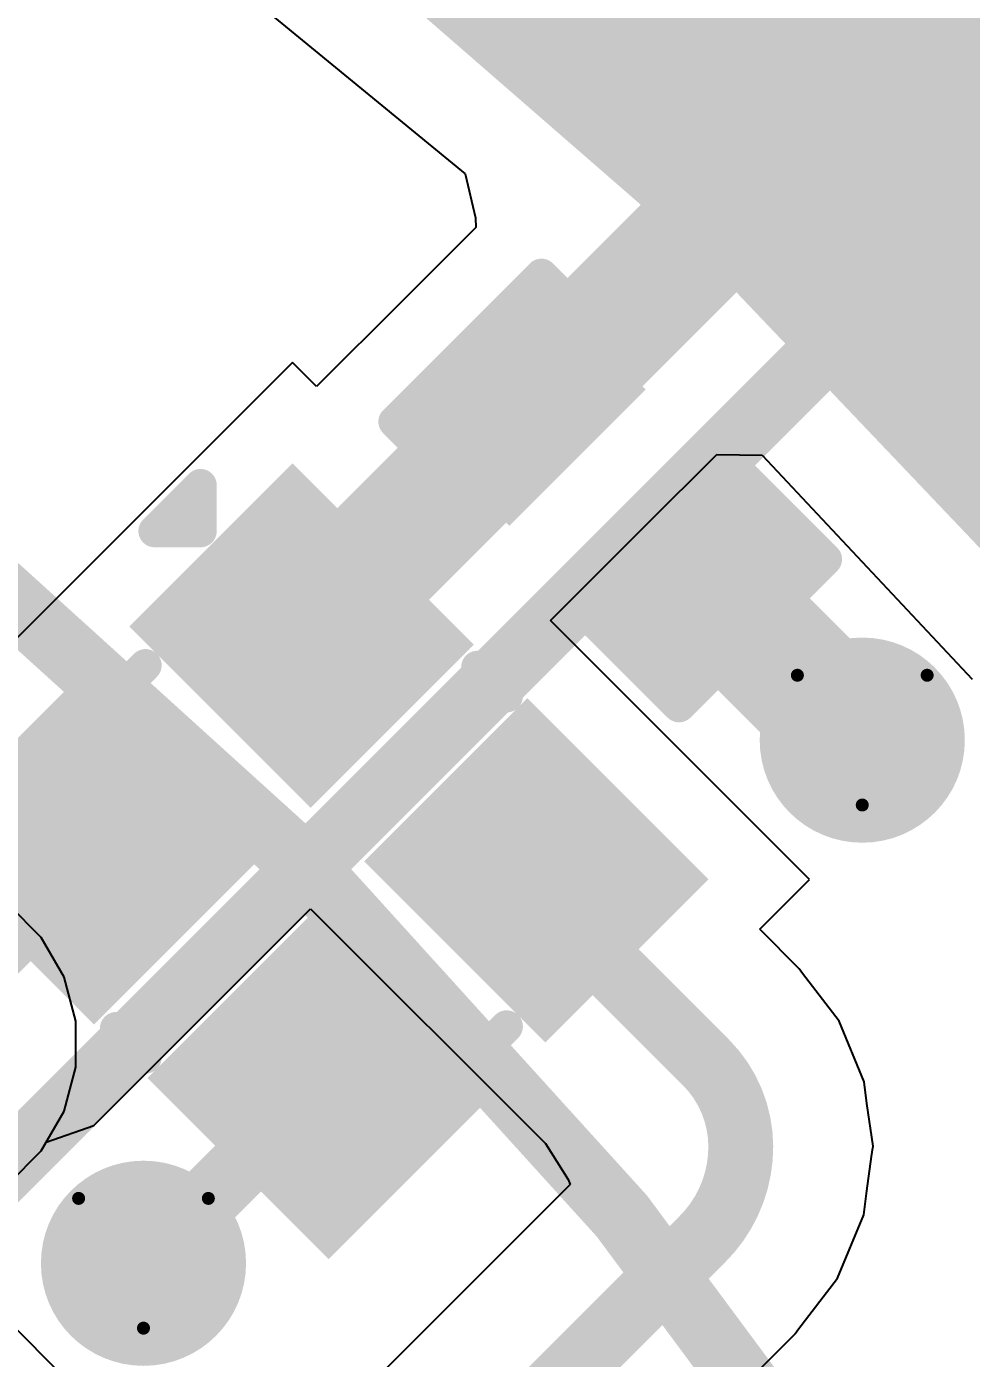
# Model space of a CAD drawing. Header units: inches. Extents: x -7 to 348, y -14 to 159.
# Drawn here: x 47.97 to 51.67, y 30.8 to 36.02 of the extents above; entities that cross this region are included whole.
import ezdxf

# ---------------------------------------------------------------- set-up
doc = ezdxf.new("R2010")
doc.units = ezdxf.units.IN
for name, color, linetype in [('Bottom Layer', 5, 'Continuous'), ('Bottom Solder', 6, 'Continuous'), ('Dimension', 6, 'Continuous'), ('Drill Drawing', 1, 'Continuous'), ('Fabrication', 76, 'Continuous'), ('Mechanical 4', 56, 'Continuous'), ('Top Layer', 1, 'Continuous'), ('Top Overlay', 2, 'Continuous'), ('Top Paste', 8, 'Continuous'), ('Top Solder', 216, 'Continuous'), ('Via Holes', 16, 'Continuous')]:
    doc.layers.add(name, color=color, linetype=linetype)
doc.styles.add('Arial', font='', dxfattribs={"height": 0.2})
doc.styles.get('Arial').set_extended_font_data('Arial')

msp = doc.modelspace()

# ---------------------------------------------------------------- hatches: boundary and pattern name
at = {"layer": 'Bottom Layer'}
h = msp.add_hatch(color=5, dxfattribs=at)
edge = h.paths.add_edge_path()
edge.add_arc((51.24579032, 33.22461732), 0.2999994, 0, 360)
h = msp.add_hatch(color=5, dxfattribs=at)
edge = h.paths.add_edge_path()
edge.add_arc((48.4317548, 31.176468), 0.2999994, 0, 360)
at = {"layer": 'Bottom Solder'}
h = msp.add_hatch(color=6, dxfattribs=at)
edge = h.paths.add_edge_path()
edge.add_arc((51.24579032, 33.22461732), 0.4015993999999999, 0, 360)
h = msp.add_hatch(color=6, dxfattribs=at)
edge = h.paths.add_edge_path()
edge.add_arc((48.4317548, 31.176468), 0.4015993999999999, 0, 360)
at = {"layer": 'Top Layer'}
for points in [[(50.31288631320596, 34.59712851284748), (49.86387350715251, 34.14811570679402), (49.54058428679403, 34.47140492715251), (49.98959709284748, 34.92041773320597)], [(50.97742651320596, 33.93258831284749), (50.52841370715251, 33.48357550679403), (50.20512448679403, 33.80686472715252), (50.65413729284749, 34.25587753320598)], [(49.08600392834865, 33.10355415871904), (48.52031783871903, 33.66924024834865), (49.01529339165135, 34.16421580128096), (49.58097948128096, 33.59852971165135)], [(48.23747628834865, 32.25502397871903), (47.67179019871903, 32.82071006834865), (48.16676575165135, 33.31568562128096), (48.73245184128096, 32.74999953165135)], [(50.00524262834865, 32.18431545871903), (49.43955653871903, 32.75000154834865), (49.93453209165135, 33.24497710128096), (50.50021818128096, 32.67929101165134)], [(49.15671498834865, 31.33578527871903), (48.59102889871903, 31.90147136834865), (49.08600445165134, 32.39644692128096), (49.65169054128096, 31.83076083165134)]]:
    msp.add_hatch(color=1, dxfattribs=at).paths.add_polyline_path(points)
h = msp.add_hatch(color=1, dxfattribs=at)
edge = h.paths.add_edge_path()
edge.add_arc((51.24579032, 33.22461732), 0.2999994, 0, 360)
h = msp.add_hatch(color=1, dxfattribs=at)
edge = h.paths.add_edge_path()
edge.add_arc((48.4317548, 31.176468), 0.2999994, 0, 360)
at = {"layer": 'Top Paste'}
for points in [[(50.31288631320596, 34.59712851284748), (49.86387350715251, 34.14811570679402), (49.54058428679403, 34.47140492715251), (49.98959709284748, 34.92041773320597)], [(50.97742651320596, 33.93258831284749), (50.52841370715251, 33.48357550679403), (50.20512448679403, 33.80686472715252), (50.65413729284749, 34.25587753320598)], [(49.08600392834865, 33.10355415871904), (48.52031783871903, 33.66924024834865), (49.01529339165135, 34.16421580128096), (49.58097948128096, 33.59852971165135)], [(48.23747628834865, 32.25502397871903), (47.67179019871903, 32.82071006834865), (48.16676575165135, 33.31568562128096), (48.73245184128096, 32.74999953165135)], [(50.00524262834865, 32.18431545871903), (49.43955653871903, 32.75000154834865), (49.93453209165135, 33.24497710128096), (50.50021818128096, 32.67929101165134)], [(49.15671498834865, 31.33578527871903), (48.59102889871903, 31.90147136834865), (49.08600445165134, 32.39644692128096), (49.65169054128096, 31.83076083165134)]]:
    msp.add_hatch(color=8, dxfattribs=at).paths.add_polyline_path(points)
at = {"layer": 'Top Solder'}
for points in [[(50.39773895724272, 34.59712851284748), (49.86387350715251, 34.06326306275727), (49.45573164275727, 34.47140492715251), (49.98959709284748, 35.00527037724273)], [(49.08600392834865, 32.95987006078193), (48.37663374078193, 33.66924024834865), (49.01529339165135, 34.30789989921806), (49.72466357921807, 33.59852971165135)], [(51.06227915724272, 33.93258831284749), (50.52841370715251, 33.39872286275726), (50.12027184275727, 33.80686472715252), (50.65413729284749, 34.34073017724273)], [(48.23747628834865, 32.11133988078193), (47.52810610078193, 32.82071006834865), (48.16676575165135, 33.45936971921807), (48.87613593921807, 32.74999953165135)], [(50.00524262834865, 32.04063136078194), (49.29587244078193, 32.75000154834865), (49.93453209165135, 33.38866119921806), (50.64390227921806, 32.67929101165134)], [(49.15671498834865, 31.19210118078193), (48.44734480078193, 31.90147136834865), (49.08600445165134, 32.54013101921807), (49.79537463921807, 31.83076083165134)]]:
    msp.add_hatch(color=216, dxfattribs=at).paths.add_polyline_path(points)
at = {"layer": 'Via Holes'}
h = msp.add_hatch(color=7, dxfattribs=at)
edge = h.paths.add_edge_path()
edge.add_arc((51.24579032, 33.22461732), 0.1499997, 0, 360)
h = msp.add_hatch(color=7, dxfattribs=at)
edge = h.paths.add_edge_path()
edge.add_arc((48.4317548, 31.176468), 0.1499997, 0, 360)

# ---------------------------------------------------------------- linework, layer by layer
at = {"layer": 'Bottom Layer'}
for p, q in [((48.03099868, 32.45240906), (47.90420696, 32.57920078)), ((48.12065306, 32.29712108), (48.03099868, 32.45240906)), ((48.1670614, 32.12391848), (48.12065306, 32.29712108)), ((48.1670614, 31.94460972), (48.1670614, 32.12391848)), ((48.12065306, 31.77140712), (48.1670614, 31.94460972)), ((48.03099868, 31.61611914), (48.12065306, 31.77140712)), ((47.90420696, 31.48932742), (48.03099868, 31.61611914))]:
    msp.add_line(p, q, dxfattribs=at)
at = {"layer": 'Dimension', "const_width": 0.254}
for points in [[(58.31000022, 19.46699942, 1), (13.30999878, 19.46699942, 1)], [(54.56033537999999, 19.46692576, 1), (17.06033418, 19.46692576, 1)]]:
    msp.add_lwpolyline(points, format="xyb", close=True, dxfattribs=at)
msp.add_lwpolyline([(16.6536624, 0.30733746), (52.71610741999999, 36.36978248)], dxfattribs=at)
at = {"layer": 'Drill Drawing', "const_width": 0.0508}
for points in [[(50.99179032, 33.47861732), (51.49979032, 33.47861732)], [(50.99179032, 33.47861732), (51.24579032, 32.97061732)], [(51.24579032, 32.97061732), (51.49979032, 33.47861732)], [(48.1777548, 31.430468), (48.6857548, 31.430468)], [(48.1777548, 31.430468), (48.4317548, 30.922468)], [(48.4317548, 30.922468), (48.6857548, 31.430468)]]:
    msp.add_lwpolyline(points, dxfattribs=at)
at = {"layer": 'Drill Drawing', "const_width": 0.0254}
for points in [[(50.97909032, 33.47861732, 1), (51.00449032, 33.47861732, 1)], [(50.97909032, 33.47861732, 1), (51.00449032, 33.47861732, 1)], [(51.48709032, 33.47861732, 1), (51.51249032, 33.47861732, 1)], [(51.48709032, 33.47861732, 1), (51.51249032, 33.47861732, 1)], [(51.23309032, 32.97061732, 1), (51.25849032, 32.97061732, 1)], [(51.23309032, 32.97061732, 1), (51.25849032, 32.97061732, 1)], [(48.16505479999999, 31.430468, 1), (48.1904548, 31.430468, 1)], [(48.16505479999999, 31.430468, 1), (48.1904548, 31.430468, 1)], [(48.6730548, 31.430468, 1), (48.6984548, 31.430468, 1)], [(48.6730548, 31.430468, 1), (48.6984548, 31.430468, 1)], [(48.4190548, 30.922468, 1), (48.4444548, 30.922468, 1)], [(48.4190548, 30.922468, 1), (48.4444548, 30.922468, 1)]]:
    msp.add_lwpolyline(points, format="xyb", close=True, dxfattribs=at)
at = {"layer": 'Fabrication', "const_width": 0.0127}
for points in [[(53.19354867999999, 31.33267292, -1.167099627659095), (15.6750893, 13.58702642)], [(53.19354867999999, 31.33267292, -1.167099627659095), (15.6750893, 13.58702642)], [(53.19354867999999, 31.33267292, -1.167099627659095), (15.6750893, 13.58702642)], [(53.19354867999999, 31.33267292, -1.167099627659095), (15.6750893, 13.58702642)], [(54.51114574, 31.13829434, -1.205705075990638), (14.17744688, 15.54997652)], [(54.51114574, 31.13829434, -1.205705075990638), (14.17744688, 15.54997652)]]:
    msp.add_lwpolyline(points, format="xyb", dxfattribs=at)
at = {"layer": 'Mechanical 4', "const_width": 0.0127}
for points in [[(50.81100582, 19.54995328, 1), (20.81100486, 19.54995328, 1)], [(50.81100582, 19.54995328, 1), (20.81100486, 19.54995328, 1)], [(50.81100582, 19.54995328, 1), (20.81100486, 19.54995328, 1)], [(50.81100582, 19.54995328, 1), (20.81100486, 19.54995328, 1)], [(50.8248031, 19.53848518, 1), (20.82480214, 19.53848518, 1)], [(50.8248031, 19.53848518, 1), (20.82480214, 19.53848518, 1)], [(50.8248031, 19.53848518, 1), (20.82480214, 19.53848518, 1)], [(50.8248031, 19.53848518, 1), (20.82480214, 19.53848518, 1)]]:
    msp.add_lwpolyline(points, format="xyb", close=True, dxfattribs=at)
at = {"layer": 'Top Layer'}
for p, q in [((48.65666417999999, 36.29061575999999), (49.69124935999999, 35.44155726)), ((49.69124935999999, 35.44155726), (49.73204175999999, 35.2695002)), ((49.73204175999999, 35.2695002), (49.73266152, 35.23151958)), ((49.73266152, 35.23151958), (49.48107198, 34.97993003999999)), ((49.44714011999999, 34.94599563999999), (49.10973414, 34.60858966)), ((49.4810542, 34.97991226), (49.44714011999999, 34.94599563999999)), ((49.48106436, 34.97991988), (49.4810542, 34.97991226)), ((49.48107198, 34.97993003999999), (49.48106436, 34.97991988)), ((49.01529439999999, 34.7030294), (47.98150423999999, 33.6692367)), ((49.10973414, 34.60858966), (49.01529439999999, 34.7030294)), ((50.39671404, 34.0643337), (50.67592608, 34.34354574)), ((50.67592608, 34.34354574), (50.85370322, 34.34063743999999)), ((50.85370322, 34.34063743999999), (51.67584787999999, 33.46284392)), ((50.36279488, 34.030412), (50.39670896, 34.06432607999999)), ((50.39670896, 34.06432607999999), (50.39671404, 34.0643337)), ((50.02535334, 33.69297046), (50.3627771, 34.03039422)), ((50.3627771, 34.03039422), (50.36278471999999, 34.03040438)), ((50.36278471999999, 34.03040438), (50.36279488, 34.030412)), ((51.03903178, 32.67929202), (50.02535334, 33.69297046)), ((47.98150423999999, 33.6692367), (47.1329766, 32.82070906)), ((50.84443476, 32.484695), (51.03903178, 32.67929202)), ((48.23747528, 31.71621038), (49.08600291999999, 32.56473802)), ((49.08600291999999, 32.56473802), (50.00523908, 31.64550186)), ((50.99926554, 32.32985914), (50.84443476, 32.484695)), ((51.0120646, 32.310705), (50.99926554, 32.32985914)), ((51.15469576, 32.12482526), (51.0120646, 32.310705)), ((51.25304202, 31.88739876), (51.15469576, 32.12482526)), ((51.26423579999999, 31.80236718), (51.25304202, 31.88739876)), ((51.287934, 31.6344427), (51.26423579999999, 31.80236718)), ((48.05117389999999, 31.65106446), (48.23747782, 31.71621038)), ((48.23747782, 31.71621038), (48.23747528, 31.71621038)), ((48.03099868, 31.61611914), (48.05117389999999, 31.65106446)), ((47.90420696, 31.48932742), (48.03099868, 31.61611914)), ((50.00523908, 31.64550186), (50.09428132, 31.50458266)), ((51.28256444, 31.59480092), (51.28721518, 31.62898424)), ((51.28721518, 31.62898424), (51.28811942, 31.63351051999999)), ((51.28794669999999, 31.63438936), (51.287934, 31.6344427)), ((51.28795177999999, 31.63438936), (51.28794669999999, 31.63438936)), ((51.28811942, 31.63351051999999), (51.28795177999999, 31.63438936)), ((51.26427898, 31.4603511), (51.28256444, 31.59480092)), ((50.09428132, 31.50458266), (50.10218834, 31.4854971)), ((50.10218834, 31.4854971), (48.85154822, 30.23484428)), ((51.25193965999999, 31.36662002), (51.26427898, 31.4603511)), ((51.14925761999999, 31.11872618), (51.25193965999999, 31.36662002)), ((48.6221278, 30.23003606), (47.66031107999999, 31.19185786)), ((50.99344893999999, 30.91567604), (51.14925761999999, 31.11872618)), ((49.61837676, 29.5366821), (50.98379439999999, 30.90211752)), ((50.98379439999999, 30.90211752), (50.98415, 30.90264838)), ((50.98415, 30.90264838), (50.98468594, 30.90300906)), ((50.98468594, 30.90300906), (50.9857248, 30.904053)), ((50.9857248, 30.904053), (50.99344893999999, 30.91567604))]:
    msp.add_line(p, q, dxfattribs=at)
for points, const_width in [([(23.95966252, 38.67549034, -0.538770409587209), (58.0621648, 22.88544064)], 2.032), ([(50.63301277999999, 31.963614, -0.1984661258569603), (50.77016262, 31.63351051999999)], 0.254), ([(50.77016769999999, 31.63350798, -0.2007135270102287), (50.6185932, 31.26939644)], 0.254)]:
    msp.add_lwpolyline(points, format="xyb", dxfattribs=dict(at, const_width=const_width))
for points, const_width in [([(49.93888157999999, 34.52212044), (51.17775895999999, 35.76100036)], 0.508), ([(49.05064865999999, 33.63388498), (49.9049675, 34.48820382)], 0.508), ([(49.9049675, 34.48820382), (49.93888157999999, 34.52212044)], 0.508), ([(50.66311686, 33.7978877), (51.20046909999999, 33.26055578)], 0.508), ([(47.4860747, 32.0343276), (48.17566437999999, 32.7239122)], 0.254), ([(49.94343326, 32.6532113), (50.63301532, 31.96361654)], 0.254), ([(48.43176496, 31.1765315), (49.12135971999999, 31.8661161)], 0.254), ([(49.13066628, 29.78146698), (50.61754671999999, 31.26836266)], 0.254), ([(50.61754671999999, 31.26836266), (50.61858558, 31.2694066)], 0.254)]:
    msp.add_lwpolyline(points, dxfattribs=dict(at, const_width=const_width))
for points, const_width in [([(51.05075896, 35.76100036, 1), (51.30475896, 35.76100036, 1)], 0.254), ([(49.7779675, 34.48820382, 1), (50.0319675, 34.48820382, 1)], 0.254), ([(49.7779675, 34.48820382, 1), (50.0319675, 34.48820382, 1)], 0.254), ([(49.81188158, 34.52212044, 1), (50.06588158, 34.52212044, 1)], 0.254), ([(49.81188158, 34.52212044, 1), (50.06588158, 34.52212044, 1)], 0.254), ([(50.53611685999999, 33.7978877, 1), (50.79011686, 33.7978877, 1)], 0.254), ([(48.92364866, 33.63388498, 1), (49.17764866, 33.63388498, 1)], 0.254), ([(51.0734691, 33.26055578, 1), (51.3274691, 33.26055578, 1)], 0.254), ([(48.11216438, 32.7239122, 1), (48.23916438, 32.7239122, 1)], 0.127), ([(49.87993326, 32.6532113, 1), (50.00693326, 32.6532113, 1)], 0.127), ([(50.56951278, 31.963614, 1), (50.69651277999999, 31.963614, 1)], 0.127), ([(50.56951532, 31.96361654, 1), (50.69651532, 31.96361654, 1)], 0.127), ([(49.05785972, 31.8661161, 1), (49.18485971999999, 31.8661161, 1)], 0.127), ([(50.70666262, 31.63351051999999, 1), (50.83366262, 31.63351051999999, 1)], 0.127), ([(50.7066677, 31.63350798, 1), (50.8336677, 31.63350798, 1)], 0.127), ([(50.55404672, 31.26836266, 1), (50.68104672, 31.26836266, 1)], 0.127), ([(50.55404672, 31.26836266, 1), (50.68104672, 31.26836266, 1)], 0.127), ([(50.55508558, 31.2694066, 1), (50.68208558, 31.2694066, 1)], 0.127), ([(50.5550932, 31.26939644, 1), (50.6820932, 31.26939644, 1)], 0.127), ([(48.36826496, 31.1765315, 1), (48.49526496, 31.1765315, 1)], 0.127)]:
    msp.add_lwpolyline(points, format="xyb", close=True, dxfattribs=dict(at, const_width=const_width))
at = {"layer": 'Top Overlay', "const_width": 0.127}
for points in [[(49.4148618, 34.47140933999999), (49.98959776, 35.0461453)], [(49.98959776, 35.0461453), (50.34880964, 34.68693088)], [(49.4148618, 34.47140933999999), (49.77406606, 34.11219746)], [(50.74393966, 34.2918034), (51.10315662, 33.93259406)], [(48.47534882, 34.04315772), (48.65495221999999, 34.22276366)], [(48.65495221999999, 34.04315772), (48.65495221999999, 34.22276366)], [(48.47534882, 34.04315772), (48.65495221999999, 34.04315772)], [(50.52841557999999, 33.35785302), (51.10315662, 33.93259406)], [(50.16920623999999, 33.71706744), (50.52841557999999, 33.35785302)], [(48.32501892, 33.40322504), (48.43942814, 33.51763426)], [(49.73922996, 33.51098708), (49.85363917999999, 33.39657786)], [(48.32501638, 32.09677603999999), (48.43942814, 31.98236428)], [(49.73922996, 31.989014), (49.85363917999999, 32.10342322)]]:
    msp.add_lwpolyline(points, dxfattribs=at)
at = {"layer": 'Top Overlay'}
for points, const_width in [([(49.95784776, 35.0461453, 1), (50.02134776, 35.0461453, 1)], 0.0635), ([(49.95784776, 35.0461453, 1), (50.02134776, 35.0461453, 1)], 0.0635), ([(50.31705964, 34.68693088, 1), (50.38055963999999, 34.68693088, 1)], 0.0635), ([(50.8103505, 19.46693338, 1), (20.81034954, 19.46693338, 1)], 0.254), ([(49.3831118, 34.47140933999999, 1), (49.4466118, 34.47140933999999, 1)], 0.0635), ([(49.3831118, 34.47140933999999, 1), (49.4466118, 34.47140933999999, 1)], 0.0635), ([(50.71218965999999, 34.2918034, 1), (50.77568966, 34.2918034, 1)], 0.0635), ([(48.62320222, 34.22276366, 1), (48.68670222, 34.22276366, 1)], 0.0635), ([(48.62320222, 34.22276366, 1), (48.68670222, 34.22276366, 1)], 0.0635), ([(49.74231605999999, 34.11219746, 1), (49.80581606, 34.11219746, 1)], 0.0635), ([(48.44359882, 34.04315772, 1), (48.50709882, 34.04315772, 1)], 0.0635), ([(48.44359882, 34.04315772, 1), (48.50709882, 34.04315772, 1)], 0.0635), ([(48.62320222, 34.04315772, 1), (48.68670222, 34.04315772, 1)], 0.0635), ([(48.62320222, 34.04315772, 1), (48.68670222, 34.04315772, 1)], 0.0635), ([(51.07140662, 33.93259406, 1), (51.13490662, 33.93259406, 1)], 0.0635), ([(51.07140662, 33.93259406, 1), (51.13490662, 33.93259406, 1)], 0.0635), ([(50.13745624, 33.71706744, 1), (50.20095624, 33.71706744, 1)], 0.0635), ([(48.40767813999999, 33.51763426, 1), (48.47117813999999, 33.51763426, 1)], 0.0635), ([(49.70747996, 33.51098708, 1), (49.77097996, 33.51098708, 1)], 0.0635), ([(48.29326892, 33.40322504, 1), (48.35676892, 33.40322504, 1)], 0.0635), ([(49.82188918, 33.39657786, 1), (49.88538918, 33.39657786, 1)], 0.0635), ([(50.49666558, 33.35785302, 1), (50.56016558, 33.35785302, 1)], 0.0635), ([(50.49666558, 33.35785302, 1), (50.56016558, 33.35785302, 1)], 0.0635), ([(48.29326638, 32.09677603999999, 1), (48.35676638, 32.09677603999999, 1)], 0.0635), ([(49.82188918, 32.10342322, 1), (49.88538918, 32.10342322, 1)], 0.0635), ([(48.40767813999999, 31.98236428, 1), (48.47117813999999, 31.98236428, 1)], 0.0635), ([(49.70747996, 31.989014, 1), (49.77097996, 31.989014, 1)], 0.0635)]:
    msp.add_lwpolyline(points, format="xyb", close=True, dxfattribs=dict(at, const_width=const_width))

# ---------------------------------------------------------------- texts
at = {"layer": 'Top Overlay', "style": 'Arial'}
msp.add_text('C13', height=0.889, rotation=315, dxfattribs=at).set_placement((50.2463054, 35.66793476))

doc.saveas('drawing.dxf')
